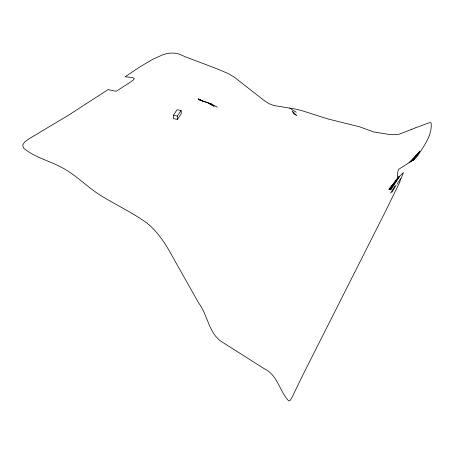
<?xml version="1.0" encoding="UTF-8"?>
<svg xmlns="http://www.w3.org/2000/svg" width="454" height="454" viewBox="0 0 454 454"><rect width="100%" height="100%" fill="white"/><g stroke="black" fill="none" stroke-linecap="round" stroke-linejoin="round"><path stroke-width="0.68" d="M391.893 192.371L396.007 185.209M397.114 184.256L400.627 178.462M390.588 193.075L394.929 186.191M391.104 189.545L399.599 176.271L403.464 172.486L399.066 183.632L384.68 212.971L303.34 374.051L291.735 397.908L290.151 400.377L288.721 400.939C279.522 391.189 277.536 374.766 264.132 368.659L220.803 341.153C208.499 332.209 207.643 314.684 198.642 302.96L172.145 255.977C165.562 243.804 157.896 231.954 147.045 223.135C132 212.234 115.021 204.47 99.307 194.624C85.727 185.72 74.411 173.542 59.678 166.414C47.664 160.273 33.783 156.908 23.449 147.964L22.7 145.047L24.675 141.971L28.784 138.941L68.719 115.066L108.165 89.557L114.862 91.095L116.525 91.078L129.515 82.73L133.527 79.808L134.276 78.389L132.398 77.492L125.094 76.777L139.821 66.92L152.425 59.491L162.929 54.701L167.645 53.413L170.948 53.061L176.135 53.254L179.126 54.066L186.236 57.164L216.598 68.639L228.311 73.616L234.321 77.197L263.717 100.169L268.847 103.626L273.66 105.476L295.509 109.056L301.274 110.441L327.266 118.778L359.523 126.797L373.699 131.955L388.471 134.339L393.749 134.713L398.652 134.418L411.653 129.367M173.32 115.35L177.049 109.76L181.089 110.436L181.254 113.761L177.52 119.351L173.479 118.676L173.32 115.35L177.355 116.031L181.089 110.436M411.313 161.335L418.213 153.214L412.363 160.608L418.639 152.686L412.726 160.353L419.065 152.164L413.089 160.097L419.451 151.676L413.418 159.853L413.747 159.615L419.837 151.188L413.418 159.853L398.34 169.558L397.488 173.717L397.375 176.725L397.642 177.202L398.272 177.225L399.599 176.271L389.804 189.954L398.975 176.788L388.862 189.488L398.272 177.225M416.965 154.701L410.598 161.817L415.643 156.204M416.102 155.699L409.145 162.77L414.309 157.669M413.747 159.615L414.076 159.36A26.201 14.233 -2.8 0 0 415.847 157.782L418.1 155.228C424.155 145.496 432.276 135.235 431.152 123.085L430.557 122.591L428.44 122.977L415.853 127.739M211.763 104.125L198.534 99.568L211.763 104.125L217.284 107.127M289.641 108.114L296.207 112.223M177.355 116.031L177.52 119.351M411.477 129.413A72.192 4.915 -16.6 0 1 415.671 127.784M201.411 100.357L198.126 98.807L202.376 101.021L201.411 100.357M214.084 106.27L208.755 103.353L214.084 106.27M296.434 115.31L293.647 113.727L292.115 110.958L296.434 115.31"/></g></svg>
